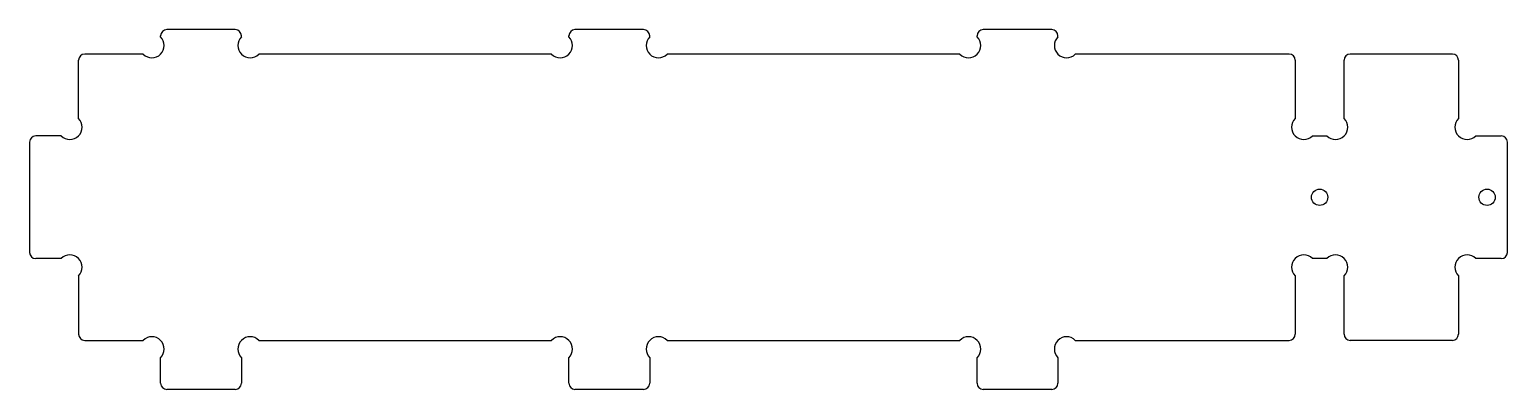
# Model space of a CAD drawing. Header units: millimetres. Extents: x -352 to 10, y -15 to 73.
import ezdxf

# ---------------------------------------------------------------- set-up
doc = ezdxf.new("R2010")
doc.units = ezdxf.units.MM

msp = doc.modelspace()

# ---------------------------------------------------------------- linework, layer by layer
at = {"color": 7, "linetype": 'Continuous', "lineweight": 25}
for p, q in [((-301.74, 72.59), (-318.54, 72.59)), ((-201.74, 72.59), (-218.54, 72.59)), ((-101.74, 72.59), (-118.54, 72.59)), ((-320.04, 70.84), (-320.04, 71.09)), ((-300.24, 70.84), (-300.24, 71.09)), ((-220.04, 70.84), (-220.04, 71.09)), ((-200.24, 70.84), (-200.24, 71.09)), ((-120.04, 70.84), (-120.04, 71.09)), ((-100.24, 70.84), (-100.24, 71.09)), ((-324.29, 66.59), (-338.64, 66.59)), ((-224.29, 66.59), (-296, 66.59)), ((-124.29, 66.59), (-196, 66.59)), ((-43.64, 66.59), (-96, 66.59)), ((-3.64, 66.59), (-28.64, 66.59)), ((-340.14, 50.84), (-340.14, 65.09)), ((-42.14, 65.09), (-42.14, 50.84)), ((-30.14, 50.84), (-30.14, 65.09)), ((-2.14, 65.09), (-2.14, 50.84)), ((-352.14, 45.09), (-352.14, 18.09)), ((-344.39, 46.59), (-350.64, 46.59)), ((-37.9, 46.59), (-34.39, 46.59)), ((2.1, 46.59), (8.36, 46.59)), ((9.86, 18.09), (9.86, 45.09)), ((-344.39, 16.59), (-350.64, 16.59)), ((-34.39, 16.59), (-37.9, 16.59)), ((8.36, 16.59), (2.1, 16.59)), ((-340.14, 12.35), (-340.14, -1.91)), ((-42.14, 12.35), (-42.14, -1.91)), ((-30.14, -1.91), (-30.14, 12.35)), ((-2.14, 12.35), (-2.14, -1.91)), ((-338.64, -3.41), (-324.29, -3.41)), ((-296, -3.41), (-224.29, -3.41)), ((-196, -3.41), (-124.29, -3.41)), ((-96, -3.41), (-43.64, -3.41)), ((-3.64, -3.41), (-28.64, -3.41)), ((-320.04, -13.91), (-320.04, -7.65)), ((-300.24, -7.65), (-300.24, -13.91)), ((-220.04, -13.91), (-220.04, -7.65)), ((-200.24, -7.65), (-200.24, -13.91)), ((-120.04, -13.91), (-120.04, -7.65)), ((-100.24, -7.65), (-100.24, -13.91)), ((-301.74, -15.41), (-318.54, -15.41)), ((-201.74, -15.41), (-218.54, -15.41)), ((-101.74, -15.41), (-118.54, -15.41))]:
    msp.add_line(p, q, dxfattribs=at)
for centre in [(-36.14, 31.59), (4.87, 31.59)]:
    msp.add_circle(centre, 2, dxfattribs=at)
for centre, radius, start, end in [((-318.54, 71.09), 1.5, 90, 180), ((-301.74, 71.09), 1.5, 360, 90), ((-218.54, 71.09), 1.5, 90, 180), ((-201.74, 71.09), 1.5, 0, 90), ((-118.54, 71.09), 1.5, 90, 180), ((-101.74, 71.09), 1.5, 0, 90), ((-322.16, 68.71), 3, 225, 45), ((-298.12, 68.71), 3, 135, 315), ((-222.16, 68.71), 3, 225, 45), ((-198.12, 68.71), 3, 135, 315), ((-122.16, 68.71), 3, 225, 45), ((-98.12, 68.71), 3, 135, 315), ((-338.64, 65.09), 1.5, 90, 180), ((-43.64, 65.09), 1.5, 0, 90), ((-28.64, 65.09), 1.5, 90, 180), ((-3.64, 65.09), 1.5, 360, 90), ((-342.26, 48.71), 3, 225, 45), ((-40.02, 48.71), 3, 135, 315), ((-32.26, 48.71), 3, 225, 45), ((-0.02, 48.71), 3, 135, 315), ((-350.64, 45.09), 1.5, 90, 180), ((8.36, 45.09), 1.5, 0, 90), ((-350.64, 18.09), 1.5, 180, 270), ((-342.26, 14.47), 3, 315, 135), ((-40.02, 14.47), 3, 45, 225), ((-32.26, 14.47), 3, 315, 135), ((-0.02, 14.47), 3, 45, 225), ((8.36, 18.09), 1.5, 270, 0), ((-338.64, -1.91), 1.5, 180, 270), ((-322.16, -5.53), 3, 315, 135), ((-298.12, -5.53), 3, 45, 225), ((-222.16, -5.53), 3, 315, 135), ((-198.12, -5.53), 3, 45, 225), ((-122.16, -5.53), 3, 315, 135), ((-98.12, -5.53), 3, 45, 225), ((-43.64, -1.91), 1.5, 270, 0), ((-28.64, -1.91), 1.5, 180, 270), ((-3.64, -1.91), 1.5, 270, 0), ((-318.54, -13.91), 1.5, 180, 270), ((-301.74, -13.91), 1.5, 270, 0), ((-218.54, -13.91), 1.5, 180, 270), ((-201.74, -13.91), 1.5, 270, 0), ((-118.54, -13.91), 1.5, 180, 270), ((-101.74, -13.91), 1.5, 270, 0)]:
    msp.add_arc(centre, radius, start, end, dxfattribs=at)

doc.saveas('drawing.dxf')
